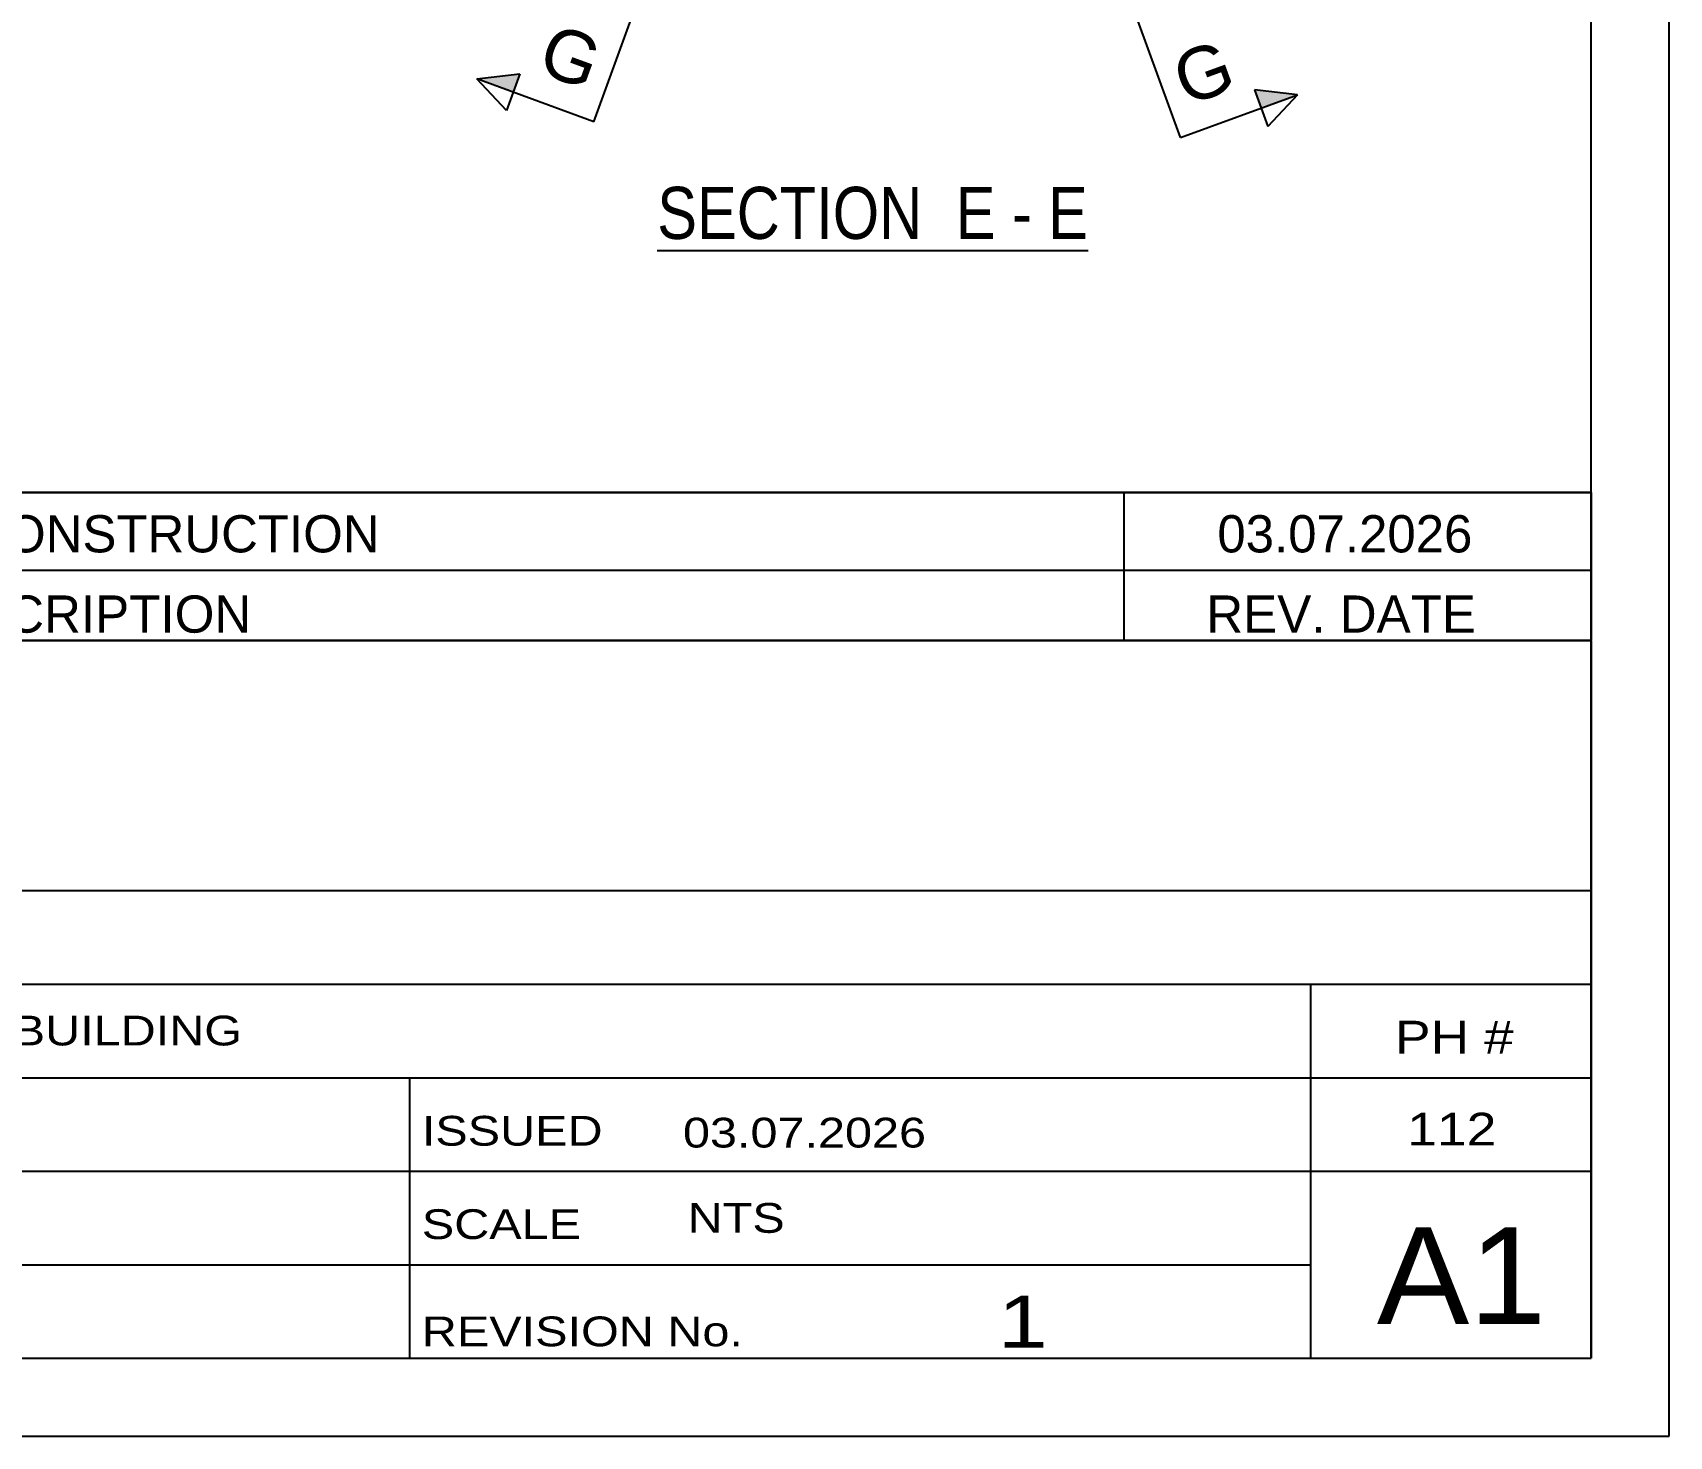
# Model space of a CAD drawing. Header units: millimetres. Extents: x -55 to 786, y -436 to 158.
# Drawn here: x 680.5 to 785.5, y -435.6 to -345.6 of the extents above; entities that cross this region are included whole.
import ezdxf

# ---------------------------------------------------------------- set-up
doc = ezdxf.new("R2010")
doc.units = ezdxf.units.MM
doc.styles.add('Arial', font='ARIAL.TTF', dxfattribs={"height": 0.2})
doc.styles.add('Arial Narrow', font='ARIALN.TTF', dxfattribs={"height": 0.2})

# ---------------------------------------------------------------- blocks, each defined once
blk = doc.blocks.new('Unknown-761543994-1163')
at = {"color": 5, "linetype": 'Continuous'}
for p, q in [((785.5, -435.64), (785.5, 158.36)), ((780.5, -430.64), (780.5, 153.36)), ((-50.5, -430.64), (780.5, -430.64)), ((-55.5, -435.64), (785.5, -435.64))]:
    blk.add_line(p, q, dxfattribs=at)
blk = doc.blocks.new('Unknown-761543994-16890')
at = {"color": 7, "linetype": 'Continuous'}
for p, q in [((620.5, -384.59), (780.5, -384.59)), ((780.5, -384.64), (780.5, -430.64)), ((620.5, -400.64), (780.5, -400.64)), ((620.5, -406.64), (780.5, -406.64)), ((762.5, -430.59), (762.5, -406.59)), ((620.5, -412.64), (780.5, -412.64)), ((704.64, -412.64), (704.64, -430.64)), ((620.5, -418.64), (780.5, -418.64)), ((620.5, -424.64), (762.5, -424.64)), ((620.5, -430.64), (780.5, -430.64))]:
    blk.add_line(p, q, dxfattribs=at)
at = {"color": 7, "style": 'Arial Narrow'}
for s, height, width, p in [('TERMINAL BUILDING', 1.9089, 1.425378, (662.56, -410.57)), ('ISSUED', 1.909, 1.425378, (705.44, -417)), ('03.07.2026', 1.909, 1.425378, (722.2, -417.12)), ('SCALE', 1.909, 1.425378, (705.44, -422.99)), ('A1', 6.204, 1.25, (766.74, -428.44)), ('1', 3.34, 1.5, (742.42, -429.96)), ('REVISION No.', 1.9089, 1.425378, (705.44, -429.87))]:
    blk.add_text(s, height=height, dxfattribs=dict(at, width=width)).set_placement(p)
at = {"color": 7, "linetype": 'Continuous', "style": 'Arial Narrow'}
for s, height, width, p in [('PH #', 2.1, 1.42538, (767.9, -411.09)), ('112', 2.1, 1.42538, (768.69, -416.99)), ('NTS', 1.909, 1.425378, (722.5, -422.59))]:
    blk.add_text(s, height=height, dxfattribs=dict(at, width=width)).set_placement(p)
blk = doc.blocks.new('Unknown-761543994-16891')
at = {"color": 7, "linetype": 'Continuous'}
for p, q in [((620.5, -375.09), (780.5, -375.09)), ((780.5, -375.09), (620.5, -375.09)), ((750.5, -375.09), (750.5, -380.09)), ((780.5, -375.09), (780.5, -380.09)), ((620.5, -380.09), (780.5, -380.09)), ((620.5, -380.09), (780.5, -380.09)), ((750.5, -380.09), (750.5, -384.59)), ((780.5, -380.09), (780.5, -384.59)), ((780.5, -384.59), (620.5, -384.59))]:
    blk.add_line(p, q, dxfattribs=at)
at = {"color": 7, "linetype": 'Continuous', "style": 'Arial Narrow'}
for s, height, width, p in [('ISSUED FOR CONSTRUCTION', 2.3861, 1.196471, (655.5, -378.94)), ('03.07.2026', 2.386, 1.196471, (756.5, -378.94)), ('REVISION DESCRIPTION', 2.3861, 1.2, (655.5, -384.09)), ('REV. DATE', 2.386, 1.2, (755.79, -384.09))]:
    blk.add_text(s, height=height, dxfattribs=dict(at, width=width)).set_placement(p)
blk = doc.blocks.new('Unknown-761543994-15 - 3515')
at = {"color": 6, "linetype": 'Continuous'}
blk.add_line((720.55, -359.58), (748.2, -359.58), dxfattribs=at)
at = {"color": 0, "linetype": 'Continuous'}
for points in [[(738.66, -358.83), (738.66, -355.33), (720.55, -355.33), (720.55, -358.83)], [(742.27, -358.83), (742.27, -355.33), (739.71, -355.33), (739.71, -358.83)], [(744.59, -358.83), (744.59, -355.33), (743.32, -355.33), (743.32, -358.83)], [(748.2, -358.83), (748.2, -355.33), (745.64, -355.33), (745.64, -358.83)]]:
    blk.add_wipeout(points, dxfattribs=at)
at = {"color": 7, "linetype": 'Continuous', "style": 'Arial Narrow'}
for s, p in [('SECTION ', (720.55, -358.83)), ('E', (739.71, -358.83)), ('E', (745.64, -358.83)), ('-', (743.32, -358.83))]:
    blk.add_text(s, height=3.34, dxfattribs=at).set_placement(p)
blk = doc.blocks.new('SectionMark-761543994-3971 - 3515')
at = {"linetype": 'Continuous'}
for points in [[(726.51, -307.66), (726.08, -308.84), (724.16, -306.81)], [(711.73, -348.25), (711.31, -349.43), (708.96, -348.57)]]:
    blk.add_hatch(color=6, dxfattribs=at).paths.add_polyline_path(points)
at = {"color": 6, "linetype": 'Continuous'}
for p, q in [((724.16, -306.81), (726.93, -306.49)), ((726.08, -308.84), (726.93, -306.49)), ((724.16, -306.81), (726.08, -308.84)), ((708.96, -348.57), (711.73, -348.25)), ((710.88, -350.6), (708.96, -348.57)), ((711.73, -348.25), (710.88, -350.6))]:
    blk.add_line(p, q, dxfattribs=at)
at = {"color": 0, "linetype": 'Continuous'}
for points in [[(728.94, -314.14), (730.14, -310.85), (726.72, -309.61), (725.53, -312.89)], [(716.13, -349.32), (717.33, -346.03), (713.92, -344.79), (712.72, -348.08)]]:
    blk.add_wipeout(points, dxfattribs=at)
at = {"color": 6, "linetype": 'Continuous'}
for p, q in [((731.67, -309.54), (724.16, -306.81)), ((731.67, -309.54), (728.94, -317.06)), ((716.47, -351.31), (719.21, -343.79)), ((716.47, -351.31), (708.96, -348.57))]:
    blk.add_line(p, q, dxfattribs=at)
at = {"color": 3, "linetype": 'Continuous', "style": 'Arial'}
for p in [(725.53, -312.89), (712.72, -348.08)]:
    blk.add_text('G', height=3.34, rotation=-20.002, dxfattribs=at).set_placement(p)
blk = doc.blocks.new('SectionMark-761543994-3973 - 3515')
at = {"linetype": 'Continuous'}
for points in [[(744.82, -310.64), (744.39, -309.47), (746.74, -308.61)], [(759.3, -350.45), (758.88, -349.27), (761.65, -349.59)]]:
    blk.add_hatch(color=6, dxfattribs=at).paths.add_polyline_path(points)
at = {"color": 6, "linetype": 'Continuous'}
for p, q in [((744.82, -310.64), (743.96, -308.29)), ((743.96, -308.29), (746.74, -308.61)), ((746.74, -308.61), (744.82, -310.64)), ((761.65, -349.59), (758.88, -349.27)), ((758.88, -349.27), (759.73, -351.62)), ((761.65, -349.59), (759.73, -351.62))]:
    blk.add_line(p, q, dxfattribs=at)
at = {"color": 0, "linetype": 'Continuous'}
for points in [[(745.37, -314.7), (744.17, -311.41), (740.76, -312.65), (741.96, -315.94)], [(757.89, -349.1), (756.69, -345.81), (753.28, -347.05), (754.48, -350.34)]]:
    blk.add_wipeout(points, dxfattribs=at)
at = {"color": 6, "linetype": 'Continuous'}
for p, q in [((739.22, -311.35), (746.74, -308.61)), ((739.22, -311.35), (741.96, -318.87)), ((754.14, -352.33), (751.4, -344.81)), ((754.14, -352.33), (761.65, -349.59))]:
    blk.add_line(p, q, dxfattribs=at)
at = {"color": 3, "linetype": 'Continuous', "style": 'Arial'}
for p in [(741.96, -315.94), (754.48, -350.34)]:
    blk.add_text('G', height=3.34, rotation=20.002, dxfattribs=at).set_placement(p)

msp = doc.modelspace()

# ---------------------------------------------------------------- block references
for name in ['Unknown-761543994-1163', 'Unknown-761543994-16891', 'Unknown-761543994-16890']:
    msp.add_blockref(name, (0, 0))

# ---------------------------------------------------------------- next in the draw order: block references
for name in ['SectionMark-761543994-3971 - 3515', 'SectionMark-761543994-3973 - 3515', 'Unknown-761543994-15 - 3515']:
    msp.add_blockref(name, (0, 0))

doc.saveas('drawing.dxf')
